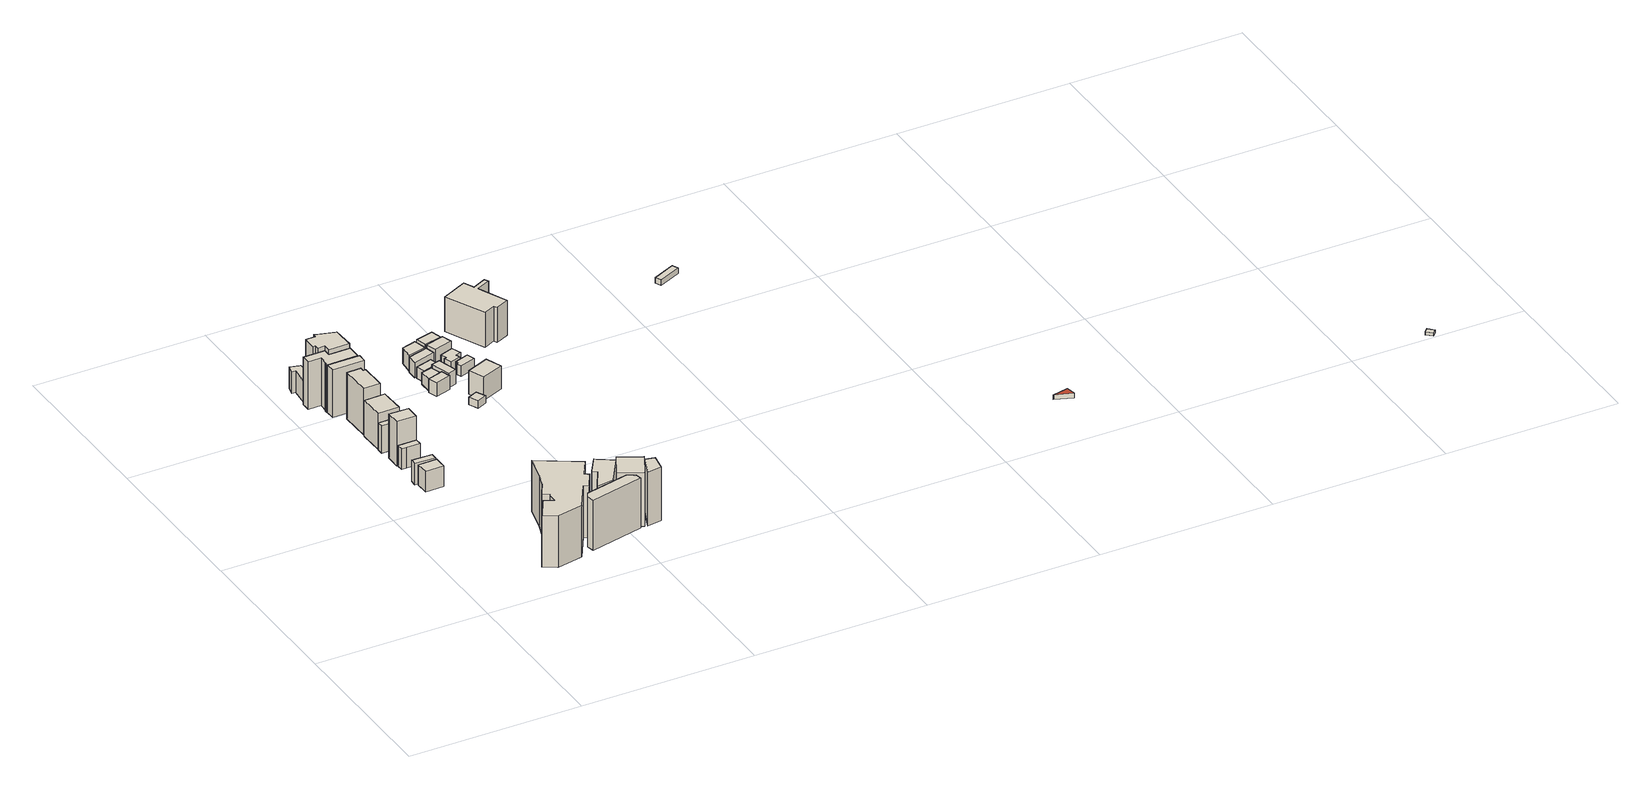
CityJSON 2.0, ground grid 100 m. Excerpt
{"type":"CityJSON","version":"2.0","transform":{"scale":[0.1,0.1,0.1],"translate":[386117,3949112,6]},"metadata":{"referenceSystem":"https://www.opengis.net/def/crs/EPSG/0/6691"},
"CityObjects":{
"building1":{"type":"Building","attributes":{"延べ面積換算係数":"1.00","大字・町コード":"53","町・丁目コード":"2","13+区市町村コード+大字・町コード+町・丁目コード":"13101053002","地区計画":"平河町二丁目東部地区","class":"3002","usage":"411","measuredHeight":17.1,"storeysAboveGround":4,"storeysBelowGround":0,"RiverFloodingRiskAttribute.description":"10","RiverFloodingRiskAttribute.rank":"1","RiverFloodingRiskAttribute.depth":0.44,"RiverFloodingRiskAttribute.adminType":"2","RiverFloodingRiskAttribute.scale":"2","BuildingDetailAttribute.buildingRoofEdgeArea":80.56,"BuildingDetailAttribute.fireproofStructureType":"1001","BuildingDetailAttribute.urbanPlanType":"21","BuildingDetailAttribute.areaClassificationType":"22","BuildingDetailAttribute.districtsAndZonesType":"10","BuildingDetailAttribute.landUseType":"211","BuildingDetailAttribute.detailedUsage":"1310","BuildingDetailAttribute.specifiedBuildingCoverageRate":80,"BuildingDetailAttribute.specifiedFloorAreaRate":600,"BuildingDetailAttribute.surveyYear":2021,"BuildingIDAttribute.prefecture":"13","BuildingIDAttribute.city":"13101"},"address":[{"country":"日本","locality":"東京都千代田区平河町二丁目"}],"geometry":[{"type":"Solid","lod":"1","boundaries":[[[[0,1,2,3]],[[2,4,5,3]],[[1,6,4,2]],[[0,7,6,1]],[[3,5,7,0]],[[4,6,7,5]]]]}]},
"building2":{"type":"Building","attributes":{"延べ面積換算係数":"1.00","大字・町コード":"53","町・丁目コード":"2","13+区市町村コード+大字・町コード+町・丁目コード":"13101053002","地区計画":"平河町二丁目東部地区","class":"3002","usage":"413","measuredHeight":15.7,"storeysAboveGround":4,"storeysBelowGround":0,"RiverFloodingRiskAttribute.description":"10","RiverFloodingRiskAttribute.rank":"1","RiverFloodingRiskAttribute.depth":0.43,"RiverFloodingRiskAttribute.adminType":"2","RiverFloodingRiskAttribute.scale":"2","BuildingDetailAttribute.buildingRoofEdgeArea":44.58,"BuildingDetailAttribute.fireproofStructureType":"1001","BuildingDetailAttribute.urbanPlanType":"21","BuildingDetailAttribute.areaClassificationType":"22","BuildingDetailAttribute.districtsAndZonesType":"10","BuildingDetailAttribute.landUseType":"211","BuildingDetailAttribute.detailedUsage":"1230","BuildingDetailAttribute.specifiedBuildingCoverageRate":80,"BuildingDetailAttribute.specifiedFloorAreaRate":600,"BuildingDetailAttribute.surveyYear":2021,"BuildingIDAttribute.prefecture":"13","BuildingIDAttribute.city":"13101"},"address":[{"country":"日本","locality":"東京都千代田区平河町二丁目"}],"geometry":[{"type":"Solid","lod":"1","boundaries":[[[[8,9,10,11]],[[10,12,13,11]],[[9,14,12,10]],[[8,15,14,9]],[[11,13,15,8]],[[12,14,15,13]]]]}]},
"building3":{"type":"Building","attributes":{"延べ面積換算係数":"1.00","大字・町コード":"53","町・丁目コード":"2","13+区市町村コード+大字・町コード+町・丁目コード":"13101053002","地区計画":"平河町二丁目東部地区","class":"3002","usage":"413","measuredHeight":15.4,"storeysAboveGround":4,"storeysBelowGround":0,"RiverFloodingRiskAttribute.description":"10","RiverFloodingRiskAttribute.rank":"1","RiverFloodingRiskAttribute.depth":0.44,"RiverFloodingRiskAttribute.adminType":"2","RiverFloodingRiskAttribute.scale":"2","BuildingDetailAttribute.buildingRoofEdgeArea":40.96,"BuildingDetailAttribute.fireproofStructureType":"1001","BuildingDetailAttribute.urbanPlanType":"21","BuildingDetailAttribute.areaClassificationType":"22","BuildingDetailAttribute.districtsAndZonesType":"10","BuildingDetailAttribute.landUseType":"211","BuildingDetailAttribute.detailedUsage":"1230","BuildingDetailAttribute.specifiedBuildingCoverageRate":80,"BuildingDetailAttribute.specifiedFloorAreaRate":600,"BuildingDetailAttribute.surveyYear":2021,"BuildingIDAttribute.prefecture":"13","BuildingIDAttribute.city":"13101"},"address":[{"country":"日本","locality":"東京都千代田区平河町二丁目"}],"geometry":[{"type":"Solid","lod":"1","boundaries":[[[[16,17,18,19,20]],[[19,21,22,20]],[[18,23,21,19]],[[17,24,23,18]],[[16,25,24,17]],[[20,22,25,16]],[[21,23,24,25,22]]]]}]},
"building4":{"type":"Building","attributes":{"延べ面積換算係数":"1.00","大字・町コード":"53","町・丁目コード":"2","13+区市町村コード+大字・町コード+町・丁目コード":"13101053002","地区計画":"平河町二丁目東部地区","class":"3002","usage":"401","measuredHeight":32.9,"storeysAboveGround":8,"storeysBelowGround":0,"RiverFloodingRiskAttribute.description":"10","RiverFloodingRiskAttribute.rank":"1","RiverFloodingRiskAttribute.depth":0.44,"RiverFloodingRiskAttribute.adminType":"2","RiverFloodingRiskAttribute.scale":"2","BuildingDetailAttribute.buildingRoofEdgeArea":94.18,"BuildingDetailAttribute.fireproofStructureType":"1001","BuildingDetailAttribute.urbanPlanType":"21","BuildingDetailAttribute.areaClassificationType":"22","BuildingDetailAttribute.districtsAndZonesType":"10","BuildingDetailAttribute.landUseType":"212","BuildingDetailAttribute.detailedUsage":"1210","BuildingDetailAttribute.specifiedBuildingCoverageRate":80,"BuildingDetailAttribute.specifiedFloorAreaRate":600,"BuildingDetailAttribute.surveyYear":2021,"BuildingIDAttribute.prefecture":"13","BuildingIDAttribute.city":"13101"},"address":[{"country":"日本","locality":"東京都千代田区平河町二丁目"}],"geometry":[{"type":"Solid","lod":"1","boundaries":[[[[26,27,28,29]],[[28,30,31,29]],[[27,32,30,28]],[[26,33,32,27]],[[29,31,33,26]],[[30,32,33,31]]]]}]},
"building5":{"type":"Building","attributes":{"延べ面積換算係数":"1.00","大字・町コード":"53","町・丁目コード":"2","13+区市町村コード+大字・町コード+町・丁目コード":"13101053002","地区計画":"平河町二丁目東部地区","class":"3002","usage":"401","measuredHeight":18.2,"storeysAboveGround":5,"storeysBelowGround":1,"RiverFloodingRiskAttribute.description":"10","RiverFloodingRiskAttribute.rank":"1","RiverFloodingRiskAttribute.depth":0.38,"RiverFloodingRiskAttribute.adminType":"2","RiverFloodingRiskAttribute.scale":"2","BuildingDetailAttribute.buildingRoofEdgeArea":43.62,"BuildingDetailAttribute.fireproofStructureType":"1001","BuildingDetailAttribute.urbanPlanType":"21","BuildingDetailAttribute.areaClassificationType":"22","BuildingDetailAttribute.districtsAndZonesType":"10","BuildingDetailAttribute.landUseType":"212","BuildingDetailAttribute.detailedUsage":"1210","BuildingDetailAttribute.specifiedBuildingCoverageRate":80,"BuildingDetailAttribute.specifiedFloorAreaRate":600,"BuildingDetailAttribute.surveyYear":2021,"BuildingIDAttribute.prefecture":"13","BuildingIDAttribute.city":"13101"},"address":[{"country":"日本","locality":"東京都千代田区平河町二丁目"}],"geometry":[{"type":"Solid","lod":"1","boundaries":[[[[34,35,36,37]],[[36,38,39,37]],[[35,40,38,36]],[[34,41,40,35]],[[37,39,41,34]],[[38,40,41,39]]]]}]},
"building6":{"type":"Building","attributes":{"name":"首都高速道路株式会社西東京管理局","延べ面積換算係数":"1.00","大字・町コード":"53","町・丁目コード":"2","13+区市町村コード+大字・町コード+町・丁目コード":"13101053002","地区計画":"平河町二丁目東部地区","class":"3002","usage":"401","measuredHeight":48.4,"storeysAboveGround":8,"storeysBelowGround":3,"RiverFloodingRiskAttribute.description":"10","RiverFloodingRiskAttribute.rank":"3","RiverFloodingRiskAttribute.depth":3.18,"RiverFloodingRiskAttribute.adminType":"2","RiverFloodingRiskAttribute.scale":"2","BuildingDetailAttribute.buildingRoofEdgeArea":1084.09,"BuildingDetailAttribute.fireproofStructureType":"1001","BuildingDetailAttribute.urbanPlanType":"21","BuildingDetailAttribute.areaClassificationType":"22","BuildingDetailAttribute.districtsAndZonesType":"10","BuildingDetailAttribute.landUseType":"212","BuildingDetailAttribute.detailedUsage":"1210","BuildingDetailAttribute.specifiedBuildingCoverageRate":80,"BuildingDetailAttribute.specifiedFloorAreaRate":600,"BuildingDetailAttribute.surveyYear":2021,"BuildingIDAttribute.prefecture":"13","BuildingIDAttribute.city":"13101"},"address":[{"country":"日本","locality":"東京都千代田区平河町二丁目"}],"geometry":[{"type":"Solid","lod":"1","boundaries":[[[[42,43,44,45,46,47,48,49,50,51,52,53,54,55,56,57,58,59]],[[58,60,61,59]],[[57,62,60,58]],[[56,63,62,57]],[[55,64,63,56]],[[54,65,64,55]],[[53,66,65,54]],[[52,67,66,53]],[[51,68,67,52]],[[50,69,68,51]],[[49,70,69,50]],[[48,71,70,49]],[[47,72,71,48]],[[46,73,72,47]],[[45,74,73,46]],[[44,75,74,45]],[[43,76,75,44]],[[42,77,76,43]],[[59,61,77,42]],[[60,62,63,64,65,66,67,68,69,70,71,72,73,74,75,76,77,61]]]]}]},
"building7":{"type":"Building","attributes":{"延べ面積換算係数":"1.00","大字・町コード":"53","町・丁目コード":"2","13+区市町村コード+大字・町コード+町・丁目コード":"13101053002","地区計画":"平河町二丁目東部地区","class":"3002","usage":"401","measuredHeight":25.2,"storeysAboveGround":7,"storeysBelowGround":0,"RiverFloodingRiskAttribute.description":"10","RiverFloodingRiskAttribute.rank":"1","RiverFloodingRiskAttribute.depth":0.38,"RiverFloodingRiskAttribute.adminType":"2","RiverFloodingRiskAttribute.scale":"2","BuildingDetailAttribute.buildingRoofEdgeArea":125.6,"BuildingDetailAttribute.fireproofStructureType":"1001","BuildingDetailAttribute.urbanPlanType":"21","BuildingDetailAttribute.areaClassificationType":"22","BuildingDetailAttribute.districtsAndZonesType":"10","BuildingDetailAttribute.landUseType":"212","BuildingDetailAttribute.detailedUsage":"1210","BuildingDetailAttribute.specifiedBuildingCoverageRate":80,"BuildingDetailAttribute.specifiedFloorAreaRate":600,"BuildingDetailAttribute.surveyYear":2021,"BuildingIDAttribute.prefecture":"13","BuildingIDAttribute.city":"13101"},"address":[{"country":"日本","locality":"東京都千代田区平河町二丁目"}],"geometry":[{"type":"Solid","lod":"1","boundaries":[[[[78,79,80,81]],[[80,82,83,81]],[[79,84,82,80]],[[78,85,84,79]],[[81,83,85,78]],[[82,84,85,83]]]]}]},
"building8":{"type":"Building","attributes":{"延べ面積換算係数":"1.00","大字・町コード":"53","町・丁目コード":"2","13+区市町村コード+大字・町コード+町・丁目コード":"13101053002","地区計画":"平河町二丁目東部地区","class":"3002","usage":"412","measuredHeight":16.7,"storeysAboveGround":4,"storeysBelowGround":1,"RiverFloodingRiskAttribute.description":"10","RiverFloodingRiskAttribute.rank":"1","RiverFloodingRiskAttribute.depth":0.43,"RiverFloodingRiskAttribute.adminType":"2","RiverFloodingRiskAttribute.scale":"2","BuildingDetailAttribute.buildingRoofEdgeArea":88.54,"BuildingDetailAttribute.fireproofStructureType":"1001","BuildingDetailAttribute.urbanPlanType":"21","BuildingDetailAttribute.areaClassificationType":"22","BuildingDetailAttribute.districtsAndZonesType":"10","BuildingDetailAttribute.landUseType":"211","BuildingDetailAttribute.detailedUsage":"1320","BuildingDetailAttribute.specifiedBuildingCoverageRate":80,"BuildingDetailAttribute.specifiedFloorAreaRate":600,"BuildingDetailAttribute.surveyYear":2021,"BuildingIDAttribute.prefecture":"13","BuildingIDAttribute.city":"13101"},"address":[{"country":"日本","locality":"東京都千代田区平河町二丁目"}],"geometry":[{"type":"Solid","lod":"1","boundaries":[[[[86,87,88,89,90,91,92,93]],[[92,94,95,93]],[[91,96,94,92]],[[90,97,96,91]],[[89,98,97,90]],[[88,99,98,89]],[[87,100,99,88]],[[86,101,100,87]],[[93,95,101,86]],[[94,96,97,98,99,100,101,95]]]]}]},
"building9":{"type":"Building","attributes":{"延べ面積換算係数":"1.00","大字・町コード":"53","町・丁目コード":"2","13+区市町村コード+大字・町コード+町・丁目コード":"13101053002","地区計画":"平河町二丁目東部地区","class":"3002","usage":"413","measuredHeight":36.5,"storeysAboveGround":10,"storeysBelowGround":0,"RiverFloodingRiskAttribute.description":"10","RiverFloodingRiskAttribute.rank":"1","RiverFloodingRiskAttribute.depth":0.37,"RiverFloodingRiskAttribute.adminType":"2","RiverFloodingRiskAttribute.scale":"2","BuildingDetailAttribute.buildingRoofEdgeArea":164.76,"BuildingDetailAttribute.fireproofStructureType":"1001","BuildingDetailAttribute.urbanPlanType":"21","BuildingDetailAttribute.areaClassificationType":"22","BuildingDetailAttribute.districtsAndZonesType":"10","BuildingDetailAttribute.landUseType":"211","BuildingDetailAttribute.detailedUsage":"1230","BuildingDetailAttribute.specifiedBuildingCoverageRate":80,"BuildingDetailAttribute.specifiedFloorAreaRate":600,"BuildingDetailAttribute.surveyYear":2021,"BuildingIDAttribute.prefecture":"13","BuildingIDAttribute.city":"13101"},"address":[{"country":"日本","locality":"東京都千代田区平河町二丁目"}],"geometry":[{"type":"Solid","lod":"1","boundaries":[[[[102,103,104,105,106,107]],[[106,108,109,107]],[[105,110,108,106]],[[104,111,110,105]],[[103,112,111,104]],[[102,113,112,103]],[[107,109,113,102]],[[108,110,111,112,113,109]]]]}]},
"building10":{"type":"Building","attributes":{"延べ面積換算係数":"1.00","大字・町コード":"53","町・丁目コード":"2","13+区市町村コード+大字・町コード+町・丁目コード":"13101053002","地区計画":"平河町二丁目東部地区","class":"3002","usage":"401","measuredHeight":33.1,"storeysAboveGround":8,"storeysBelowGround":1,"RiverFloodingRiskAttribute.description":"10","RiverFloodingRiskAttribute.rank":"1","RiverFloodingRiskAttribute.depth":0.36,"RiverFloodingRiskAttribute.adminType":"2","RiverFloodingRiskAttribute.scale":"2","BuildingDetailAttribute.buildingRoofEdgeArea":123.48,"BuildingDetailAttribute.fireproofStructureType":"1001","BuildingDetailAttribute.urbanPlanType":"21","BuildingDetailAttribute.areaClassificationType":"22","BuildingDetailAttribute.districtsAndZonesType":"10","BuildingDetailAttribute.landUseType":"212","BuildingDetailAttribute.detailedUsage":"1210","BuildingDetailAttribute.specifiedBuildingCoverageRate":80,"BuildingDetailAttribute.specifiedFloorAreaRate":600,"BuildingDetailAttribute.surveyYear":2021,"BuildingIDAttribute.prefecture":"13","BuildingIDAttribute.city":"13101"},"address":[{"country":"日本","locality":"東京都千代田区平河町二丁目"}],"geometry":[{"type":"Solid","lod":"1","boundaries":[[[[114,115,116,117,118,119,120,121,122,123]],[[122,124,125,123]],[[121,126,124,122]],[[120,127,126,121]],[[119,128,127,120]],[[118,129,128,119]],[[117,130,129,118]],[[116,131,130,117]],[[115,132,131,116]],[[114,133,132,115]],[[123,125,133,114]],[[124,126,127,128,129,130,131,132,133,125]]]]}]},
"building11":{"type":"Building","attributes":{"延べ面積換算係数":"1.00","大字・町コード":"53","町・丁目コード":"2","13+区市町村コード+大字・町コード+町・丁目コード":"13101053002","地区計画":"平河町二丁目東部地区","class":"3002","usage":"401","measuredHeight":33.8,"storeysAboveGround":10,"storeysBelowGround":0,"RiverFloodingRiskAttribute.description":"10","RiverFloodingRiskAttribute.rank":"1","RiverFloodingRiskAttribute.depth":0.36,"RiverFloodingRiskAttribute.adminType":"2","RiverFloodingRiskAttribute.scale":"2","BuildingDetailAttribute.buildingRoofEdgeArea":84.57,"BuildingDetailAttribute.fireproofStructureType":"1001","BuildingDetailAttribute.urbanPlanType":"21","BuildingDetailAttribute.areaClassificationType":"22","BuildingDetailAttribute.districtsAndZonesType":"10","BuildingDetailAttribute.landUseType":"212","BuildingDetailAttribute.detailedUsage":"1210","BuildingDetailAttribute.specifiedBuildingCoverageRate":80,"BuildingDetailAttribute.specifiedFloorAreaRate":600,"BuildingDetailAttribute.surveyYear":2021,"BuildingIDAttribute.prefecture":"13","BuildingIDAttribute.city":"13101"},"address":[{"country":"日本","locality":"東京都千代田区平河町二丁目"}],"geometry":[{"type":"Solid","lod":"1","boundaries":[[[[134,135,136,137]],[[136,138,139,137]],[[135,140,138,136]],[[134,141,140,135]],[[137,139,141,134]],[[138,140,141,139]]]]}]},
"building12":{"type":"Building","attributes":{"延べ面積換算係数":"1.00","大字・町コード":"53","町・丁目コード":"2","13+区市町村コード+大字・町コード+町・丁目コード":"13101053002","地区計画":"平河町二丁目東部地区","class":"3002","usage":"401","measuredHeight":32.8,"storeysAboveGround":9,"storeysBelowGround":0,"RiverFloodingRiskAttribute.description":"10","RiverFloodingRiskAttribute.rank":"1","RiverFloodingRiskAttribute.depth":0.48,"RiverFloodingRiskAttribute.adminType":"2","RiverFloodingRiskAttribute.scale":"2","BuildingDetailAttribute.buildingRoofEdgeArea":187.31,"BuildingDetailAttribute.fireproofStructureType":"1001","BuildingDetailAttribute.urbanPlanType":"21","BuildingDetailAttribute.areaClassificationType":"22","BuildingDetailAttribute.districtsAndZonesType":"10","BuildingDetailAttribute.landUseType":"212","BuildingDetailAttribute.detailedUsage":"1210","BuildingDetailAttribute.specifiedBuildingCoverageRate":80,"BuildingDetailAttribute.specifiedFloorAreaRate":600,"BuildingDetailAttribute.surveyYear":2021,"BuildingIDAttribute.prefecture":"13","BuildingIDAttribute.city":"13101"},"address":[{"country":"日本","locality":"東京都千代田区平河町二丁目"}],"geometry":[{"type":"Solid","lod":"1","boundaries":[[[[142,143,144,145,146,147,148,149,150,151,152,153,154,155]],[[154,156,157,155]],[[153,158,156,154]],[[152,159,158,153]],[[151,160,159,152]],[[150,161,160,151]],[[149,162,161,150]],[[148,163,162,149]],[[147,164,163,148]],[[146,165,164,147]],[[145,166,165,146]],[[144,167,166,145]],[[143,168,167,144]],[[142,169,168,143]],[[155,157,169,142]],[[156,158,159,160,161,162,163,164,165,166,167,168,169,157]]]]}]},
"building13":{"type":"Building","attributes":{"延べ面積換算係数":"1.00","大字・町コード":"53","町・丁目コード":"2","13+区市町村コード+大字・町コード+町・丁目コード":"13101053002","地区計画":"平河町二丁目東部地区","class":"3002","usage":"401","measuredHeight":38.6,"storeysAboveGround":8,"storeysBelowGround":1,"RiverFloodingRiskAttribute.description":"10","RiverFloodingRiskAttribute.rank":"1","RiverFloodingRiskAttribute.depth":0.03,"RiverFloodingRiskAttribute.adminType":"2","RiverFloodingRiskAttribute.scale":"2","BuildingDetailAttribute.buildingRoofEdgeArea":217.08,"BuildingDetailAttribute.fireproofStructureType":"1001","BuildingDetailAttribute.urbanPlanType":"21","BuildingDetailAttribute.areaClassificationType":"22","BuildingDetailAttribute.districtsAndZonesType":"10","BuildingDetailAttribute.landUseType":"212","BuildingDetailAttribute.detailedUsage":"1210","BuildingDetailAttribute.specifiedBuildingCoverageRate":80,"BuildingDetailAttribute.specifiedFloorAreaRate":700,"BuildingDetailAttribute.surveyYear":2021,"BuildingIDAttribute.prefecture":"13","BuildingIDAttribute.city":"13101"},"address":[{"country":"日本","locality":"東京都千代田区平河町二丁目"}],"geometry":[{"type":"Solid","lod":"1","boundaries":[[[[170,171,172,173,174,175]],[[174,176,177,175]],[[173,178,176,174]],[[172,179,178,173]],[[171,180,179,172]],[[170,181,180,171]],[[175,177,181,170]],[[176,178,179,180,181,177]]]]}]},
"building14":{"type":"Building","attributes":{"地区計画":"平河町二丁目東部地区","class":"3001","usage":"461","measuredHeight":29,"storeysAboveGround":9999,"storeysBelowGround":9999,"RiverFloodingRiskAttribute.description":"10","RiverFloodingRiskAttribute.rank":"1","RiverFloodingRiskAttribute.depth":0.3,"RiverFloodingRiskAttribute.adminType":"2","RiverFloodingRiskAttribute.scale":"2","BuildingDetailAttribute.buildingRoofEdgeArea":-9999,"BuildingDetailAttribute.fireproofStructureType":"1011","BuildingDetailAttribute.urbanPlanType":"21","BuildingDetailAttribute.areaClassificationType":"22","BuildingDetailAttribute.districtsAndZonesType":"10","BuildingDetailAttribute.landUseType":"212","BuildingDetailAttribute.detailedUsage":"0","BuildingDetailAttribute.specifiedBuildingCoverageRate":80,"BuildingDetailAttribute.specifiedFloorAreaRate":600,"BuildingDetailAttribute.surveyYear":"0001","BuildingIDAttribute.prefecture":"13","BuildingIDAttribute.city":"13101"},"geometry":[{"type":"Solid","lod":"1","boundaries":[[[[182,183,184,185,186,187,59,58]],[[59,188,189,58]],[[187,190,188,59]],[[186,191,190,187]],[[185,192,191,186]],[[184,193,192,185]],[[183,194,193,184]],[[182,195,194,183]],[[58,189,195,182]],[[188,190,191,192,193,194,195,189]]]]}]},
"building15":{"type":"Building","attributes":{"延べ面積換算係数":"1.00","大字・町コード":"53","町・丁目コード":"2","13+区市町村コード+大字・町コード+町・丁目コード":"13101053002","地区計画":"平河町二丁目東部地区","class":"3002","usage":"401","measuredHeight":39.8,"storeysAboveGround":7,"storeysBelowGround":1,"RiverFloodingRiskAttribute.description":"10","RiverFloodingRiskAttribute.rank":"1","RiverFloodingRiskAttribute.depth":0.36,"RiverFloodingRiskAttribute.adminType":"2","RiverFloodingRiskAttribute.scale":"2","BuildingDetailAttribute.buildingRoofEdgeArea":224.81,"BuildingDetailAttribute.fireproofStructureType":"1001","BuildingDetailAttribute.urbanPlanType":"21","BuildingDetailAttribute.areaClassificationType":"22","BuildingDetailAttribute.districtsAndZonesType":"10","BuildingDetailAttribute.landUseType":"212","BuildingDetailAttribute.detailedUsage":"1210","BuildingDetailAttribute.specifiedBuildingCoverageRate":80,"BuildingDetailAttribute.specifiedFloorAreaRate":700,"BuildingDetailAttribute.surveyYear":2021,"BuildingIDAttribute.prefecture":"13","BuildingIDAttribute.city":"13101"},"address":[{"country":"日本","locality":"東京都千代田区平河町二丁目"}],"geometry":[{"type":"Solid","lod":"1","boundaries":[[[[196,197,198,199,200,201]],[[200,202,203,201]],[[199,204,202,200]],[[198,205,204,199]],[[197,206,205,198]],[[196,207,206,197]],[[201,203,207,196]],[[202,204,205,206,207,203]]]]}]},
"building16":{"type":"Building","attributes":{"延べ面積換算係数":"1.00","大字・町コード":"53","町・丁目コード":"2","13+区市町村コード+大字・町コード+町・丁目コード":"13101053002","地区計画":"平河町二丁目東部地区","class":"3002","usage":"412","measuredHeight":42.8,"storeysAboveGround":11,"storeysBelowGround":0,"RiverFloodingRiskAttribute.description":"10","RiverFloodingRiskAttribute.rank":"1","RiverFloodingRiskAttribute.depth":0.03,"RiverFloodingRiskAttribute.adminType":"2","RiverFloodingRiskAttribute.scale":"2","BuildingDetailAttribute.buildingRoofEdgeArea":213.85,"BuildingDetailAttribute.fireproofStructureType":"1001","BuildingDetailAttribute.urbanPlanType":"21","BuildingDetailAttribute.areaClassificationType":"22","BuildingDetailAttribute.districtsAndZonesType":"10","BuildingDetailAttribute.landUseType":"211","BuildingDetailAttribute.detailedUsage":"1320","BuildingDetailAttribute.specifiedBuildingCoverageRate":80,"BuildingDetailAttribute.specifiedFloorAreaRate":700,"BuildingDetailAttribute.surveyYear":2021,"BuildingIDAttribute.prefecture":"13","BuildingIDAttribute.city":"13101"},"address":[{"country":"日本","locality":"東京都千代田区平河町二丁目"}],"geometry":[{"type":"Solid","lod":"1","boundaries":[[[[208,209,210,211]],[[210,212,213,211]],[[209,214,212,210]],[[208,215,214,209]],[[211,213,215,208]],[[212,214,215,213]]]]}]},
"building17":{"type":"Building","attributes":{"延べ面積換算係数":"1.00","大字・町コード":"53","町・丁目コード":"2","13+区市町村コード+大字・町コード+町・丁目コード":"13101053002","地区計画":"平河町二丁目東部地区","class":"3002","usage":"401","measuredHeight":37.4,"storeysAboveGround":7,"storeysBelowGround":1,"RiverFloodingRiskAttribute.description":"10","RiverFloodingRiskAttribute.rank":"1","RiverFloodingRiskAttribute.depth":0.38,"RiverFloodingRiskAttribute.adminType":"2","RiverFloodingRiskAttribute.scale":"2","BuildingDetailAttribute.buildingRoofEdgeArea":72.36,"BuildingDetailAttribute.fireproofStructureType":"1001","BuildingDetailAttribute.urbanPlanType":"21","BuildingDetailAttribute.areaClassificationType":"22","BuildingDetailAttribute.districtsAndZonesType":"10","BuildingDetailAttribute.landUseType":"212","BuildingDetailAttribute.detailedUsage":"1210","BuildingDetailAttribute.specifiedBuildingCoverageRate":80,"BuildingDetailAttribute.specifiedFloorAreaRate":700,"BuildingDetailAttribute.surveyYear":2021,"BuildingIDAttribute.prefecture":"13","BuildingIDAttribute.city":"13101"},"address":[{"country":"日本","locality":"東京都千代田区平河町二丁目"}],"geometry":[{"type":"Solid","lod":"1","boundaries":[[[[216,217,218,219]],[[218,220,221,219]],[[217,222,220,218]],[[216,223,222,217]],[[219,221,223,216]],[[220,222,223,221]]]]}]},
"building18":{"type":"Building","attributes":{"延べ面積換算係数":"1.00","大字・町コード":"49","13+区市町村コード+大字・町コード+町・丁目コード":"13101049000","class":"3001","usage":"411","measuredHeight":9.3,"storeysAboveGround":3,"storeysBelowGround":0,"BuildingDetailAttribute.buildingRoofEdgeArea":50.48,"BuildingDetailAttribute.fireproofStructureType":"1001","BuildingDetailAttribute.urbanPlanType":"21","BuildingDetailAttribute.areaClassificationType":"22","BuildingDetailAttribute.districtsAndZonesType":"10","BuildingDetailAttribute.landUseType":"211","BuildingDetailAttribute.detailedUsage":"1310","BuildingDetailAttribute.specifiedBuildingCoverageRate":80,"BuildingDetailAttribute.specifiedFloorAreaRate":500,"BuildingDetailAttribute.surveyYear":2021,"BuildingIDAttribute.prefecture":"13","BuildingIDAttribute.city":"13101"},"address":[{"country":"日本","locality":"東京都千代田区隼町"}],"geometry":[{"type":"Solid","lod":"1","boundaries":[[[[224,225,226,227]],[[226,228,229,227]],[[225,230,228,226]],[[224,231,230,225]],[[227,229,231,224]],[[228,230,231,229]]]]}]},
"building19":{"type":"Building","attributes":{"延べ面積換算係数":"1.00","大字・町コード":"49","13+区市町村コード+大字・町コード+町・丁目コード":"13101049000","class":"3001","usage":"411","measuredHeight":8.2,"storeysAboveGround":3,"storeysBelowGround":0,"RiverFloodingRiskAttribute.description":"10","RiverFloodingRiskAttribute.rank":"1","RiverFloodingRiskAttribute.depth":0.01,"RiverFloodingRiskAttribute.adminType":"2","RiverFloodingRiskAttribute.scale":"2","BuildingDetailAttribute.buildingRoofEdgeArea":54.13,"BuildingDetailAttribute.fireproofStructureType":"1001","BuildingDetailAttribute.urbanPlanType":"21","BuildingDetailAttribute.areaClassificationType":"22","BuildingDetailAttribute.districtsAndZonesType":"10","BuildingDetailAttribute.landUseType":"211","BuildingDetailAttribute.detailedUsage":"1310","BuildingDetailAttribute.specifiedBuildingCoverageRate":80,"BuildingDetailAttribute.specifiedFloorAreaRate":500,"BuildingDetailAttribute.surveyYear":2021,"BuildingIDAttribute.prefecture":"13","BuildingIDAttribute.city":"13101"},"address":[{"country":"日本","locality":"東京都千代田区隼町"}],"geometry":[{"type":"Solid","lod":"1","boundaries":[[[[232,233,234,235]],[[234,236,237,235]],[[233,238,236,234]],[[232,239,238,233]],[[235,237,239,232]],[[236,238,239,237]]]]}]},
"building20":{"type":"Building","attributes":{"class":"3001","usage":"461","measuredHeight":6.1,"storeysAboveGround":9999,"storeysBelowGround":9999,"BuildingDetailAttribute.buildingRoofEdgeArea":-9999,"BuildingDetailAttribute.fireproofStructureType":"1011","BuildingDetailAttribute.urbanPlanType":"21","BuildingDetailAttribute.areaClassificationType":"22","BuildingDetailAttribute.districtsAndZonesType":"10","BuildingDetailAttribute.landUseType":"214","BuildingDetailAttribute.detailedUsage":"0","BuildingDetailAttribute.specifiedBuildingCoverageRate":80,"BuildingDetailAttribute.specifiedFloorAreaRate":500,"BuildingDetailAttribute.surveyYear":"0001","BuildingIDAttribute.prefecture":"13","BuildingIDAttribute.city":"13101"},"geometry":[{"type":"Solid","lod":"1","boundaries":[[[[240,241,242,243]],[[242,244,245,243]],[[241,246,244,242]],[[240,247,246,241]],[[243,245,247,240]],[[244,246,247,245]]]]}]},
"building21":{"type":"Building","attributes":{"延べ面積換算係数":"1.00","大字・町コード":"49","13+区市町村コード+大字・町コード+町・丁目コード":"13101049000","class":"3001","usage":"411","measuredHeight":8.9,"storeysAboveGround":2,"storeysBelowGround":0,"RiverFloodingRiskAttribute.description":"10","RiverFloodingRiskAttribute.rank":"1","RiverFloodingRiskAttribute.depth":0.01,"RiverFloodingRiskAttribute.adminType":"2","RiverFloodingRiskAttribute.scale":"2","BuildingDetailAttribute.buildingRoofEdgeArea":60.37,"BuildingDetailAttribute.fireproofStructureType":"1002","BuildingDetailAttribute.urbanPlanType":"21","BuildingDetailAttribute.areaClassificationType":"22","BuildingDetailAttribute.districtsAndZonesType":"10","BuildingDetailAttribute.landUseType":"211","BuildingDetailAttribute.detailedUsage":"1310","BuildingDetailAttribute.specifiedBuildingCoverageRate":80,"BuildingDetailAttribute.specifiedFloorAreaRate":500,"BuildingDetailAttribute.surveyYear":2021,"BuildingIDAttribute.prefecture":"13","BuildingIDAttribute.city":"13101"},"address":[{"country":"日本","locality":"東京都千代田区隼町"}],"geometry":[{"type":"Solid","lod":"1","boundaries":[[[[248,249,250,251]],[[250,252,253,251]],[[249,254,252,250]],[[248,255,254,249]],[[251,253,255,248]],[[252,254,255,253]]]]}]},
"building22":{"type":"Building","attributes":{"延べ面積換算係数":"1.00","大字・町コード":"49","13+区市町村コード+大字・町コード+町・丁目コード":"13101049000","class":"3001","usage":"411","measuredHeight":9.4,"storeysAboveGround":3,"storeysBelowGround":0,"RiverFloodingRiskAttribute.description":"10","RiverFloodingRiskAttribute.rank":"1","RiverFloodingRiskAttribute.depth":0.04,"RiverFloodingRiskAttribute.adminType":"2","RiverFloodingRiskAttribute.scale":"2","BuildingDetailAttribute.buildingRoofEdgeArea":78.42,"BuildingDetailAttribute.fireproofStructureType":"1001","BuildingDetailAttribute.urbanPlanType":"21","BuildingDetailAttribute.areaClassificationType":"22","BuildingDetailAttribute.districtsAndZonesType":"10","BuildingDetailAttribute.landUseType":"211","BuildingDetailAttribute.detailedUsage":"1310","BuildingDetailAttribute.specifiedBuildingCoverageRate":80,"BuildingDetailAttribute.specifiedFloorAreaRate":500,"BuildingDetailAttribute.surveyYear":2021,"BuildingIDAttribute.prefecture":"13","BuildingIDAttribute.city":"13101"},"address":[{"country":"日本","locality":"東京都千代田区隼町"}],"geometry":[{"type":"Solid","lod":"1","boundaries":[[[[256,257,258,259]],[[258,260,261,259]],[[257,262,260,258]],[[256,263,262,257]],[[259,261,263,256]],[[260,262,263,261]]]]}]},
"building23":{"type":"Building","attributes":{"延べ面積換算係数":"1.00","大字・町コード":"49","13+区市町村コード+大字・町コード+町・丁目コード":"13101049000","class":"3001","usage":"411","measuredHeight":11.6,"storeysAboveGround":3,"storeysBelowGround":0,"BuildingDetailAttribute.buildingRoofEdgeArea":91.07,"BuildingDetailAttribute.fireproofStructureType":"1001","BuildingDetailAttribute.urbanPlanType":"21","BuildingDetailAttribute.areaClassificationType":"22","BuildingDetailAttribute.districtsAndZonesType":"10","BuildingDetailAttribute.landUseType":"211","BuildingDetailAttribute.detailedUsage":"1310","BuildingDetailAttribute.specifiedBuildingCoverageRate":80,"BuildingDetailAttribute.specifiedFloorAreaRate":500,"BuildingDetailAttribute.surveyYear":2021,"BuildingIDAttribute.prefecture":"13","BuildingIDAttribute.city":"13101"},"address":[{"country":"日本","locality":"東京都千代田区隼町"}],"geometry":[{"type":"Solid","lod":"1","boundaries":[[[[264,265,266,267]],[[266,268,269,267]],[[265,270,268,266]],[[264,271,270,265]],[[267,269,271,264]],[[268,270,271,269]]]]}]},
"building24":{"type":"Building","attributes":{"延べ面積換算係数":"1.00","大字・町コード":"49","13+区市町村コード+大字・町コード+町・丁目コード":"13101049000","class":"3001","usage":"411","measuredHeight":13.4,"storeysAboveGround":3,"storeysBelowGround":0,"RiverFloodingRiskAttribute.description":"10","RiverFloodingRiskAttribute.rank":"1","RiverFloodingRiskAttribute.depth":0.04,"RiverFloodingRiskAttribute.adminType":"2","RiverFloodingRiskAttribute.scale":"2","BuildingDetailAttribute.buildingRoofEdgeArea":73.31,"BuildingDetailAttribute.fireproofStructureType":"1001","BuildingDetailAttribute.urbanPlanType":"21","BuildingDetailAttribute.areaClassificationType":"22","BuildingDetailAttribute.districtsAndZonesType":"10","BuildingDetailAttribute.landUseType":"211","BuildingDetailAttribute.detailedUsage":"1310","BuildingDetailAttribute.specifiedBuildingCoverageRate":80,"BuildingDetailAttribute.specifiedFloorAreaRate":500,"BuildingDetailAttribute.surveyYear":2021,"BuildingIDAttribute.prefecture":"13","BuildingIDAttribute.city":"13101"},"address":[{"country":"日本","locality":"東京都千代田区隼町"}],"geometry":[{"type":"Solid","lod":"1","boundaries":[[[[272,273,274,275]],[[274,276,277,275]],[[273,278,276,274]],[[272,279,278,273]],[[275,277,279,272]],[[276,278,279,277]]]]}]},
"building25":{"type":"Building","attributes":{"延べ面積換算係数":"1.00","大字・町コード":"49","13+区市町村コード+大字・町コード+町・丁目コード":"13101049000","class":"3002","usage":"422","measuredHeight":14.5,"storeysAboveGround":4,"storeysBelowGround":0,"BuildingDetailAttribute.buildingRoofEdgeArea":139.09,"BuildingDetailAttribute.fireproofStructureType":"1001","BuildingDetailAttribute.urbanPlanType":"21","BuildingDetailAttribute.areaClassificationType":"22","BuildingDetailAttribute.districtsAndZonesType":"10","BuildingDetailAttribute.landUseType":"214","BuildingDetailAttribute.detailedUsage":"1122","BuildingDetailAttribute.specifiedBuildingCoverageRate":80,"BuildingDetailAttribute.specifiedFloorAreaRate":500,"BuildingDetailAttribute.surveyYear":2021,"BuildingIDAttribute.prefecture":"13","BuildingIDAttribute.city":"13101"},"address":[{"country":"日本","locality":"東京都千代田区隼町"}],"geometry":[{"type":"Solid","lod":"1","boundaries":[[[[280,281,282,283]],[[282,284,285,283]],[[281,286,284,282]],[[280,287,286,281]],[[283,285,287,280]],[[284,286,287,285]]]]}]},
"building26":{"type":"Building","attributes":{"延べ面積換算係数":"1.00","大字・町コード":"49","13+区市町村コード+大字・町コード+町・丁目コード":"13101049000","class":"3001","usage":"411","measuredHeight":14.6,"storeysAboveGround":3,"storeysBelowGround":0,"BuildingDetailAttribute.buildingRoofEdgeArea":67.63,"BuildingDetailAttribute.fireproofStructureType":"1001","BuildingDetailAttribute.urbanPlanType":"21","BuildingDetailAttribute.areaClassificationType":"22","BuildingDetailAttribute.districtsAndZonesType":"10","BuildingDetailAttribute.landUseType":"211","BuildingDetailAttribute.detailedUsage":"1310","BuildingDetailAttribute.specifiedBuildingCoverageRate":80,"BuildingDetailAttribute.specifiedFloorAreaRate":500,"BuildingDetailAttribute.surveyYear":2021,"BuildingIDAttribute.prefecture":"13","BuildingIDAttribute.city":"13101"},"address":[{"country":"日本","locality":"東京都千代田区隼町"}],"geometry":[{"type":"Solid","lod":"1","boundaries":[[[[288,289,290,291]],[[290,292,293,291]],[[289,294,292,290]],[[288,295,294,289]],[[291,293,295,288]],[[292,294,295,293]]]]}]},
"building27":{"type":"Building","attributes":{"延べ面積換算係数":"1.00","大字・町コード":"49","13+区市町村コード+大字・町コード+町・丁目コード":"13101049000","class":"3001","usage":"411","measuredHeight":12.4,"storeysAboveGround":3,"storeysBelowGround":0,"BuildingDetailAttribute.buildingRoofEdgeArea":73.79,"BuildingDetailAttribute.fireproofStructureType":"1001","BuildingDetailAttribute.urbanPlanType":"21","BuildingDetailAttribute.areaClassificationType":"22","BuildingDetailAttribute.districtsAndZonesType":"10","BuildingDetailAttribute.landUseType":"211","BuildingDetailAttribute.detailedUsage":"1310","BuildingDetailAttribute.specifiedBuildingCoverageRate":80,"BuildingDetailAttribute.specifiedFloorAreaRate":500,"BuildingDetailAttribute.surveyYear":2021,"BuildingIDAttribute.prefecture":"13","BuildingIDAttribute.city":"13101"},"address":[{"country":"日本","locality":"東京都千代田区隼町"}],"geometry":[{"type":"Solid","lod":"1","boundaries":[[[[296,297,298,299]],[[298,300,301,299]],[[297,302,300,298]],[[296,303,302,297]],[[299,301,303,296]],[[300,302,303,301]]]]}]},
"building28":{"type":"Building","attributes":{"延べ面積換算係数":"1.00","大字・町コード":"49","13+区市町村コード+大字・町コード+町・丁目コード":"13101049000","class":"3001","usage":"411","measuredHeight":7.6,"storeysAboveGround":2,"storeysBelowGround":0,"BuildingDetailAttribute.buildingRoofEdgeArea":70.37,"BuildingDetailAttribute.fireproofStructureType":"1001","BuildingDetailAttribute.urbanPlanType":"21","BuildingDetailAttribute.areaClassificationType":"22","BuildingDetailAttribute.districtsAndZonesType":"10","BuildingDetailAttribute.landUseType":"211","BuildingDetailAttribute.detailedUsage":"1310","BuildingDetailAttribute.specifiedBuildingCoverageRate":80,"BuildingDetailAttribute.specifiedFloorAreaRate":500,"BuildingDetailAttribute.surveyYear":2021,"BuildingIDAttribute.prefecture":"13","BuildingIDAttribute.city":"13101"},"address":[{"country":"日本","locality":"東京都千代田区隼町"}],"geometry":[{"type":"Solid","lod":"1","boundaries":[[[[304,305,306,307,308,309,310,311]],[[310,312,313,311]],[[309,314,312,310]],[[308,315,314,309]],[[307,316,315,308]],[[306,317,316,307]],[[305,318,317,306]],[[304,319,318,305]],[[311,313,319,304]],[[312,314,315,316,317,318,319,313]]]]}]},
"building29":{"type":"Building","attributes":{"延べ面積換算係数":"1.00","大字・町コード":"49","13+区市町村コード+大字・町コード+町・丁目コード":"13101049000","class":"3001","usage":"411","measuredHeight":9.3,"storeysAboveGround":2,"storeysBelowGround":0,"BuildingDetailAttribute.buildingRoofEdgeArea":72.93,"BuildingDetailAttribute.fireproofStructureType":"1001","BuildingDetailAttribute.urbanPlanType":"21","BuildingDetailAttribute.areaClassificationType":"22","BuildingDetailAttribute.districtsAndZonesType":"10","BuildingDetailAttribute.landUseType":"211","BuildingDetailAttribute.detailedUsage":"1310","BuildingDetailAttribute.specifiedBuildingCoverageRate":80,"BuildingDetailAttribute.specifiedFloorAreaRate":500,"BuildingDetailAttribute.surveyYear":2021,"BuildingIDAttribute.prefecture":"13","BuildingIDAttribute.city":"13101"},"address":[{"country":"日本","locality":"東京都千代田区隼町"}],"geometry":[{"type":"Solid","lod":"1","boundaries":[[[[320,321,322,323,324,325]],[[324,326,327,325]],[[323,328,326,324]],[[322,329,328,323]],[[321,330,329,322]],[[320,331,330,321]],[[325,327,331,320]],[[326,328,329,330,331,327]]]]}]},
"building30":{"type":"Building","attributes":{"延べ面積換算係数":"1.00","大字・町コード":"49","13+区市町村コード+大字・町コード+町・丁目コード":"13101049000","class":"3002","usage":"422","measuredHeight":25.9,"storeysAboveGround":3,"storeysBelowGround":0,"BuildingDetailAttribute.buildingRoofEdgeArea":453.67,"BuildingDetailAttribute.fireproofStructureType":"1001","BuildingDetailAttribute.urbanPlanType":"21","BuildingDetailAttribute.areaClassificationType":"22","BuildingDetailAttribute.districtsAndZonesType":"10","BuildingDetailAttribute.landUseType":"214","BuildingDetailAttribute.detailedUsage":"1122","BuildingDetailAttribute.specifiedBuildingCoverageRate":80,"BuildingDetailAttribute.specifiedFloorAreaRate":500,"BuildingDetailAttribute.surveyYear":2021,"BuildingIDAttribute.prefecture":"13","BuildingIDAttribute.city":"13101"},"address":[{"country":"日本","locality":"東京都千代田区隼町"}],"geometry":[{"type":"Solid","lod":"1","boundaries":[[[[332,333,334,335,336,337,338,339,340,341]],[[340,342,343,341]],[[339,344,342,340]],[[338,345,344,339]],[[337,346,345,338]],[[336,347,346,337]],[[335,348,347,336]],[[334,349,348,335]],[[333,350,349,334]],[[332,351,350,333]],[[341,343,351,332]],[[342,344,345,346,347,348,349,350,351,343]]]]}]},
"building31":{"type":"Building","attributes":{"延べ面積換算係数":"1.00","説明注記":"屋外トイレ","大字・町コード":"49","13+区市町村コード+大字・町コード+町・丁目コード":"13101049000","class":"3001","usage":"422","measuredHeight":3.6,"storeysAboveGround":1,"storeysBelowGround":0,"BuildingDetailAttribute.buildingRoofEdgeArea":57,"BuildingDetailAttribute.fireproofStructureType":"1001","BuildingDetailAttribute.urbanPlanType":"21","BuildingDetailAttribute.areaClassificationType":"22","BuildingDetailAttribute.districtsAndZonesType":"10","BuildingDetailAttribute.landUseType":"214","BuildingDetailAttribute.detailedUsage":"1122","BuildingDetailAttribute.specifiedBuildingCoverageRate":80,"BuildingDetailAttribute.specifiedFloorAreaRate":500,"BuildingDetailAttribute.surveyYear":2021,"BuildingIDAttribute.prefecture":"13","BuildingIDAttribute.city":"13101"},"address":[{"country":"日本","locality":"東京都千代田区隼町"}],"geometry":[{"type":"Solid","lod":"1","boundaries":[[[[352,353,354,355]],[[354,356,357,355]],[[353,358,356,354]],[[352,359,358,353]],[[355,357,359,352]],[[356,358,359,357]]]]}]},
"building32":{"type":"Building","attributes":{"延べ面積換算係数":"1","大字・町コード":"46","町・丁目コード":"1","13+区市町村コード+大字・町コード+町・丁目コード":"13101046001","class":"3001","usage":"421","measuredHeight":3.4,"storeysAboveGround":1,"storeysBelowGround":0,"RiverFloodingRiskAttribute.description":"10","RiverFloodingRiskAttribute.rank":"1","RiverFloodingRiskAttribute.depth":0.16,"RiverFloodingRiskAttribute.adminType":"2","RiverFloodingRiskAttribute.scale":"2","BuildingDetailAttribute.buildingRoofEdgeArea":25.89,"BuildingDetailAttribute.fireproofStructureType":"1002","BuildingDetailAttribute.urbanPlanType":"21","BuildingDetailAttribute.areaClassificationType":"22","BuildingDetailAttribute.districtsAndZonesType":"10","BuildingDetailAttribute.landUseType":"214","BuildingDetailAttribute.detailedUsage":"1110","BuildingDetailAttribute.specifiedBuildingCoverageRate":80,"BuildingDetailAttribute.specifiedFloorAreaRate":700,"BuildingDetailAttribute.surveyYear":2021,"BuildingIDAttribute.prefecture":"13","BuildingIDAttribute.city":"13101"},"address":[{"country":"日本","locality":"東京都千代田区永田町一丁目"}],"geometry":[{"type":"Solid","lod":"2","boundaries":[[[[360,361,362]],[[363,364,365]],[[361,365,364,362]],[[362,364,363,360]],[[360,363,365,361]]]],"semantics":{"surfaces":[{"type":"GroundSurface"},{"type":"RoofSurface"},{"type":"WallSurface"}],"values":[[0,1,2,2,2]]}}]},
"building33":{"type":"Building","attributes":{"class":"3001","usage":"461","measuredHeight":2.5,"storeysAboveGround":9999,"storeysBelowGround":9999,"RiverFloodingRiskAttribute.description":"10","RiverFloodingRiskAttribute.rank":"2","RiverFloodingRiskAttribute.depth":2.52,"RiverFloodingRiskAttribute.adminType":"2","RiverFloodingRiskAttribute.scale":"2","BuildingDetailAttribute.buildingRoofEdgeArea":-9999,"BuildingDetailAttribute.fireproofStructureType":"1011","BuildingDetailAttribute.urbanPlanType":"21","BuildingDetailAttribute.areaClassificationType":"22","BuildingDetailAttribute.districtsAndZonesType":"5","BuildingDetailAttribute.landUseType":"214","BuildingDetailAttribute.detailedUsage":"0","BuildingDetailAttribute.specifiedBuildingCoverageRate":60,"BuildingDetailAttribute.specifiedFloorAreaRate":300,"BuildingDetailAttribute.surveyYear":"0001","BuildingIDAttribute.prefecture":"13","BuildingIDAttribute.city":"13101"},"geometry":[{"type":"Solid","lod":"1","boundaries":[[[[366,367,368,369]],[[368,370,371,369]],[[367,372,370,368]],[[366,373,372,367]],[[369,371,373,366]],[[370,372,373,371]]]]}]}
},
"vertices":[
[158,1027,153],[266,1029,153],[268,955,153],[160,952,153],[268,955,276],[160,952,276],[266,1029,276],[158,1027,276],
[263,1071,154],[263,1034,154],[144,1036,154],[145,1074,154],[144,1036,282],[145,1074,282],[263,1034,282],[263,1071,282],
[153,1193,156],[152,1231,156],[260,1233,156],[261,1195,156],[182,1194,156],[261,1195,280],[182,1194,280],[260,1233,280],[152,1231,280],[153,1193,280],
[260,1235,155],[147,1237,155],[148,1320,155],[261,1318,155],[148,1320,422],[261,1318,422],[147,1237,422],[260,1235,422],
[269,1418,154],[270,1383,154],[139,1380,154],[139,1415,154],[139,1380,318],[139,1415,318],[270,1383,318],[269,1418,318],
[778,391,153],[716,288,153],[742,273,153],[684,174,153],[657,190,153],[564,33,153],[409,1,153],[339,43,153],[414,169,153],[465,139,153],[466,186,153],[473,199,153],[434,222,153],[482,303,153],[512,391,153],[545,530,153],[653,465,153],[753,406,153],[653,465,463],[753,406,463],[545,530,463],[512,391,463],[482,303,463],[434,222,463],[473,199,463],[466,186,463],[465,139,463],[414,169,463],[339,43,463],[409,1,463],[564,33,463],[657,190,463],[684,174,463],[742,273,463],[716,288,463],[778,391,463],
[258,1566,155],[262,1422,155],[140,1418,155],[136,1562,155],[140,1418,372],[136,1562,372],[262,1422,372],[258,1566,372],
[76,2067,161],[78,2041,161],[81,1984,161],[14,1981,161],[25,2087,161],[3,2086,161],[15,2136,161],[74,2120,161],[15,2136,290],[74,2120,290],[3,2086,290],[25,2087,290],[14,1981,290],[81,1984,290],[78,2041,290],[76,2067,290],
[218,1722,159],[232,1723,159],[235,1572,159],[138,1570,159],[135,1743,159],[217,1745,159],[135,1743,439],[217,1745,439],[138,1570,439],[235,1572,439],[232,1723,439],[218,1722,439],
[255,1930,159],[255,1848,159],[75,1847,159],[75,1861,159],[81,1861,159],[80,1917,159],[6,1916,159],[5,1969,159],[130,1970,159],[130,1929,159],[130,1970,445],[130,1929,445],[5,1969,445],[6,1916,445],[80,1917,445],[81,1861,445],[75,1861,445],[75,1847,445],[255,1848,445],[255,1930,445],
[78,1789,159],[76,1843,159],[263,1844,159],[263,1792,159],[263,1844,446],[263,1792,446],[76,1843,446],[78,1789,446],
[136,1938,158],[136,1979,158],[93,1978,158],[93,2001,158],[82,2001,158],[81,2082,158],[135,2082,158],[135,2097,158],[137,2099,158],[139,2101,158],[142,2101,158],[150,2099,158],[254,2068,158],[257,1939,158],[254,2068,466],[257,1939,466],[150,2099,466],[142,2101,466],[139,2101,466],[137,2099,466],[135,2097,466],[135,2082,466],[81,2082,466],[82,2001,466],[93,2001,466],[93,1978,466],[136,1979,466],[136,1938,466],
[638,47,161],[629,89,161],[646,121,161],[901,178,161],[944,152,161],[952,117,161],[944,152,463],[952,117,463],[901,178,463],[646,121,463],[629,89,463],[638,47,463],
[655,470,153],[664,475,153],[676,476,153],[748,433,153],[756,422,153],[756,411,153],[753,406,198],[653,465,198],[756,411,198],[756,422,198],[748,433,198],[676,476,198],[664,475,198],[655,470,198],
[820,170,152],[718,152,152],[787,274,152],[761,291,152],[827,392,152],[924,330,152],[827,392,462],[924,330,462],[761,291,462],[787,274,462],[718,152,462],[820,170,462],
[928,334,152],[1054,268,152],[985,135,152],[859,201,152],[985,135,476],[859,201,476],[1054,268,476],[928,334,476],
[1047,250,151],[1100,239,151],[1084,145,151],[999,133,151],[1084,145,473],[999,133,473],[1100,239,473],[1047,250,473],
[702,1776,171],[718,1723,171],[628,1695,171],[611,1748,171],[628,1695,254],[611,1748,254],[718,1723,254],[702,1776,254],
[681,1850,170],[702,1782,170],[619,1761,170],[619,1834,170],[619,1761,242],[619,1834,242],[702,1782,242],[681,1850,242],
[730,1540,178],[786,1566,178],[812,1512,178],[756,1486,178],[812,1512,223],[756,1486,223],[786,1566,223],[730,1540,223],
[719,1925,170],[733,1875,170],[638,1846,170],[623,1896,170],[638,1846,239],[623,1896,239],[733,1875,239],[719,1925,239],
[747,1944,170],[615,1906,170],[616,1966,170],[733,1999,170],[616,1966,261],[733,1999,261],[615,1906,261],[747,1944,261],
[770,1752,172],[720,1737,172],[686,1852,172],[736,1866,172],[686,1852,260],[736,1866,260],[720,1737,260],[770,1752,260],
[728,2002,170],[621,1974,170],[628,2053,170],[710,2076,170],[628,2053,265],[710,2076,265],[621,1974,265],[728,2002,265],
[814,1536,179],[777,1627,179],[907,1680,179],[944,1589,179],[907,1680,320],[944,1589,320],[777,1627,320],[814,1536,320],
[823,2105,173],[840,2043,173],[737,2016,173],[720,2078,173],[737,2016,272],[720,2078,272],[840,2043,272],[823,2105,272],
[867,1979,173],[757,1948,173],[739,2008,173],[849,2040,173],[739,2008,274],[849,2040,274],[757,1948,274],[867,1979,274],
[852,1897,176],[860,1875,176],[798,1852,176],[781,1897,176],[796,1902,176],[784,1936,176],[863,1965,176],[884,1909,176],[863,1965,240],[884,1909,240],[784,1936,240],[796,1902,240],[781,1897,240],[798,1852,240],[860,1875,240],[852,1897,240],
[824,1793,178],[813,1823,178],[826,1827,178],[820,1843,178],[901,1872,178],[917,1826,178],[901,1872,241],[917,1826,241],[820,1843,241],[826,1827,241],[813,1823,241],[824,1793,241],
[1112,2141,215],[1188,1974,215],[1110,1938,215],[1101,1957,215],[1034,1926,215],[925,2155,215],[1073,2225,215],[1100,2165,215],[1180,2203,215],[1192,2179,215],[1180,2203,425],[1192,2179,425],[1100,2165,425],[1073,2225,425],[925,2155,425],[1034,1926,425],[1101,1957,425],[1110,1938,425],[1188,1974,425],[1112,2141,425],
[2225,2059,225],[2094,1999,225],[2077,2034,225],[2208,2095,225],[2077,2034,258],[2208,2095,258],[2094,1999,258],[2225,2059,258],
[3503,196,128],[3400,231,128],[3492,250,128],[3503,196,156],[3492,250,156],[3400,231,156],
[5448,42,2],[5470,65,2],[5503,33,2],[5481,10,2],[5503,33,21],[5481,10,21],[5470,65,21],[5448,42,21]
]}
